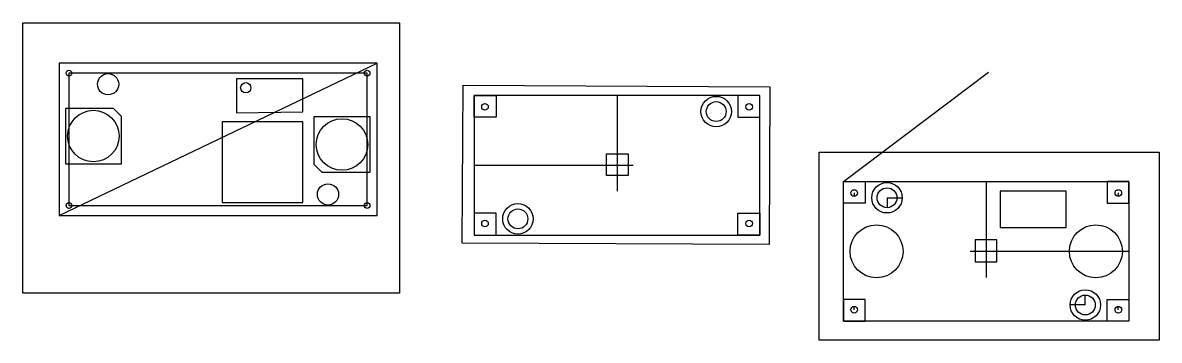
# Model space of a CAD drawing. Header units: millimetres. Extents: x -29 to 142, y -30 to 18.
import ezdxf

# ---------------------------------------------------------------- set-up
doc = ezdxf.new("R2010")
doc.units = ezdxf.units.MM
doc.header["$MEASUREMENT"] = 0
doc.layers.get('0').update_dxf_attribs({"color": 10})
picture_1 = doc.add_image_def('image1.jpg', size_in_pixel=(496, 356))
picture_2 = doc.add_image_def('image2.jpg', size_in_pixel=(1094, 563))
picture_3 = doc.add_image_def('image3.jpg', size_in_pixel=(1272, 704))

msp = doc.modelspace()

# ---------------------------------------------------------------- linework, layer by layer
for p, q in [((-24, -11.5), (24, 11.5)), ((94.39, -6.36), (116.31, 10.12)), ((60.22, 6.64), (60.22, -7.85)), ((-14.57, 3.45), (-15.78, 4.66)), ((14.48, -3.74), (15.69, -4.95)), ((38.67, -3.91), (62.65, -3.91)), ((115.94, -6.36), (115.94, -20.85)), ((96, -8.1), (96, -8.6)), ((135.88, -8.1), (135.88, -8.6)), ((100.97, -8.82), (100.97, -10.32)), ((100.97, -8.82), (103.27, -8.82)), ((137.49, -16.91), (113.51, -16.91)), ((130.9, -25.01), (130.9, -23.51)), ((96, -25.72), (96, -25.22)), ((130.9, -25.01), (128.6, -25.01)), ((135.88, -25.72), (135.88, -25.22))]:
    msp.add_line(p, q)
for points in [[(-24, -11.5), (24, -11.5), (24, 11.5), (-24, 11.5)], [(-22.5, -10), (22.5, -10), (22.5, 10), (-22.5, 10)], [(2.78, 9.15), (2.78, 4.02), (12.78, 4.15), (12.78, 9.15)], [(38.67, 6.64), (38.67, -14.46), (81.77, -14.46), (81.77, 6.64)], [(38.67, 6.64), (41.97, 6.64), (41.97, 3.34), (38.67, 3.34)], [(81.77, 6.64), (78.47, 6.64), (78.47, 3.34), (81.77, 3.34)], [(0.6, 2.64), (0.6, -9.53), (12.81, -9.53), (12.81, 2.64)], [(58.61, -2.17), (61.91, -2.17), (61.91, -5.47), (58.61, -5.47)], [(137.49, -6.36), (137.49, -27.46), (94.39, -27.46), (94.39, -6.36)], [(94.39, -6.36), (97.69, -6.36), (97.69, -9.66), (94.39, -9.66)], [(137.49, -6.36), (134.19, -6.36), (134.19, -9.66), (137.49, -9.66)], [(118.03, -7.81), (118.03, -13.31), (128.03, -13.31), (128.03, -7.81)], [(38.67, -14.46), (41.97, -14.46), (41.97, -11.16), (38.67, -11.16)], [(81.77, -14.46), (78.47, -14.46), (78.47, -11.16), (81.77, -11.16)], [(117.55, -15.17), (114.25, -15.17), (114.25, -18.47), (117.55, -18.47)], [(94.39, -27.46), (97.69, -27.46), (97.69, -24.16), (94.39, -24.16)], [(137.49, -27.46), (134.19, -27.46), (134.19, -24.16), (137.49, -24.16)]]:
    msp.add_lwpolyline(points, close=True)
for points in [[(-15.78, 4.66), (-23.04, 4.66), (-23.04, -3.69), (-14.57, -3.69), (-14.57, 3.45)], [(15.69, -4.95), (22.95, -4.95), (22.95, 3.4), (14.48, 3.4), (14.48, -3.74)]]:
    msp.add_lwpolyline(points)
for centre, radius in [((-22.5, 10), 0.425), ((22.5, 10), 0.425), ((-16.59, 8.32), 1.6), ((4.19, 7.78), 0.783), ((40.29, 4.9), 0.5), ((75.19, 4.19), 2.3), ((75.19, 4.19), 1.5), ((80.16, 4.9), 0.5), ((-18.81, 0.49), 3.89), ((18.71, -0.78), 3.89), ((16.59, -8.32), 1.6), ((100.97, -8.82), 2.3), ((96, -8.1), 0.5), ((100.97, -8.82), 1.5), ((135.88, -8.1), 0.5), ((-22.5, -10), 0.425), ((22.5, -10), 0.425), ((45.26, -12.01), 2.3), ((45.26, -12.01), 1.5), ((40.29, -12.72), 0.5), ((80.16, -12.72), 0.5), ((99.39, -16.91), 4), ((132.49, -16.91), 4), ((130.9, -25.01), 2.3), ((130.9, -25.01), 1.5), ((96, -25.72), 0.5), ((135.88, -25.72), 0.5)]:
    msp.add_circle(centre, radius)

# ---------------------------------------------------------------- pictures from other files: only their frames are drawn
image = msp.add_image(picture_1, insert=(-29.48, -23.23), size_in_units=(56.89, 40.83))
image.dxf.flags = 7
image = msp.add_image(picture_2, insert=(36.87, -15.67), size_in_units=(46.31, 23.83), rotation=-0.2621)
image.dxf.flags = 7
image = msp.add_image(picture_3, insert=(90.73, -30.34), size_in_units=(51.33, 28.41))
image.dxf.flags = 7

doc.saveas('drawing.dxf')
